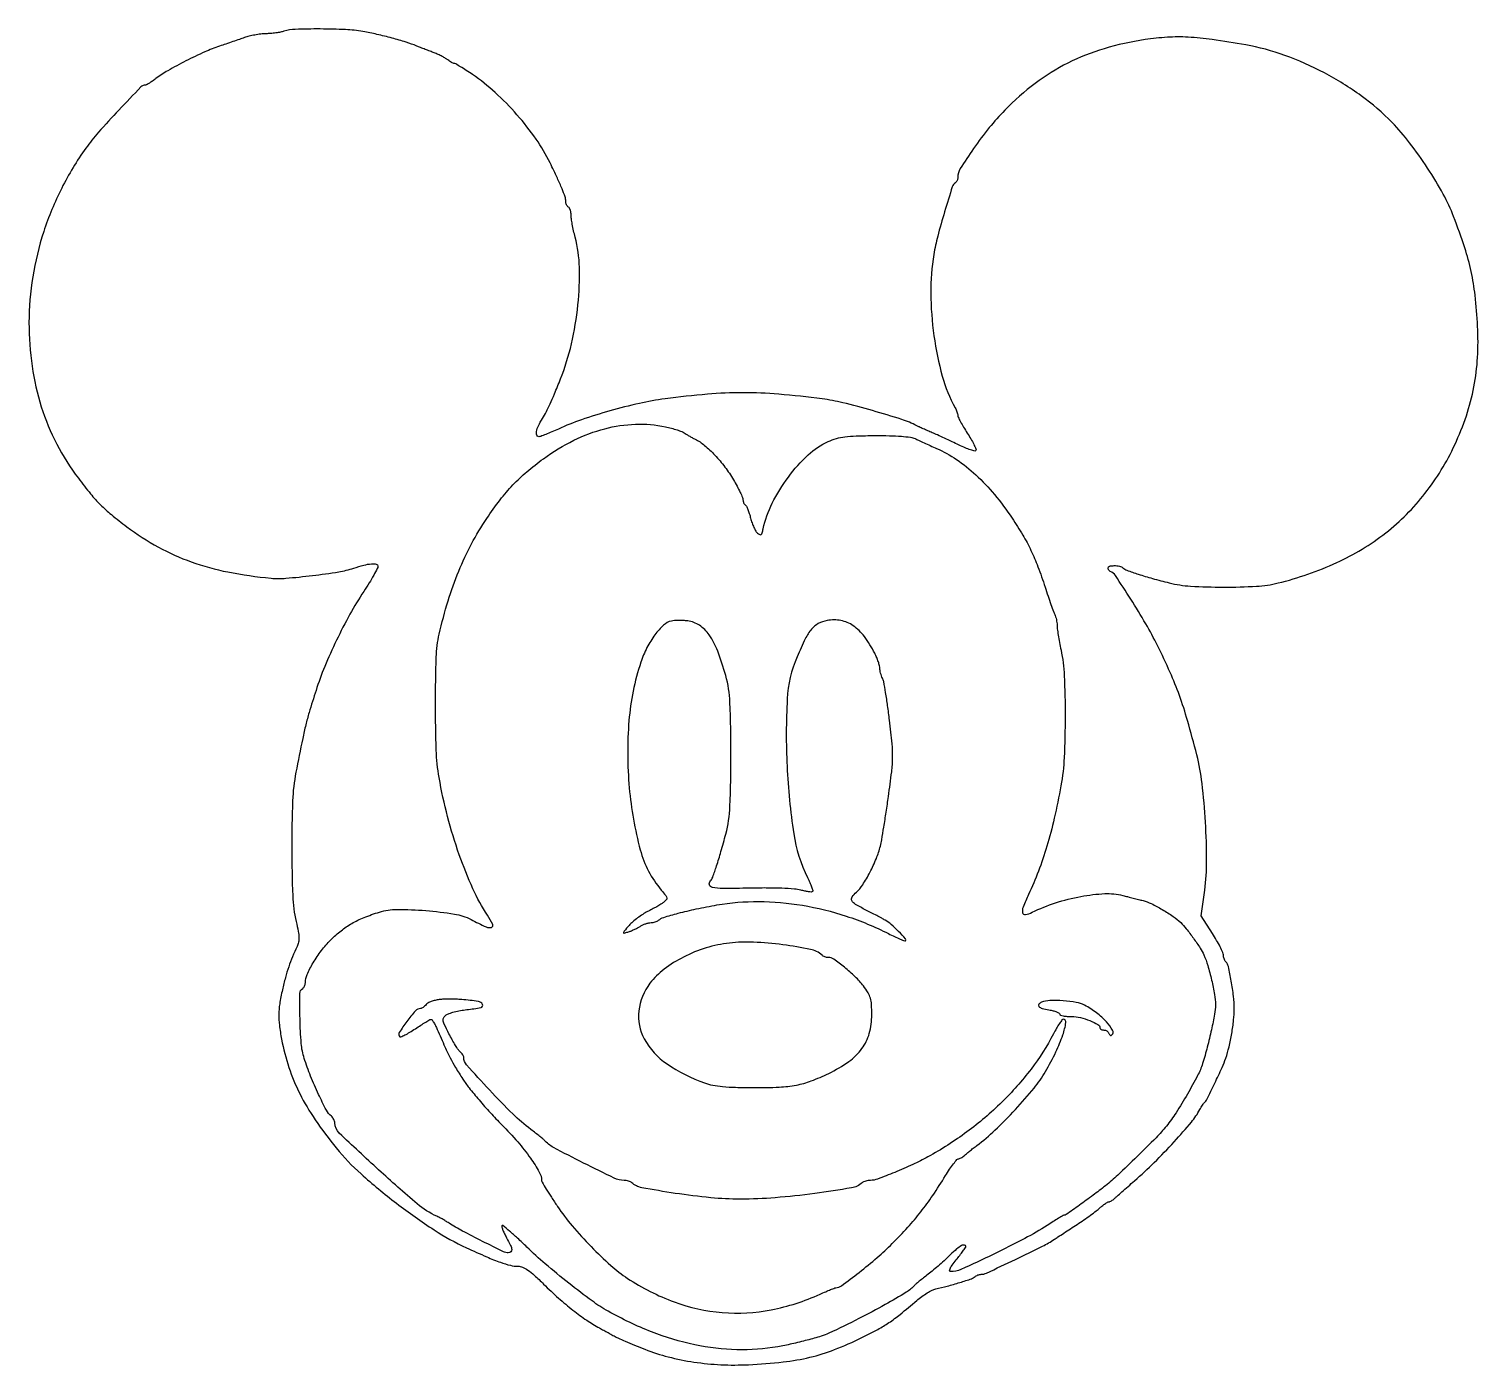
# Model space of a CAD drawing. Extents: x 0 to 540, y 28 to 526.
import ezdxf

# ---------------------------------------------------------------- set-up
doc = ezdxf.new("R2010")
doc.units = 0

msp = doc.modelspace()

# ---------------------------------------------------------------- linework, layer by layer
for points in [[(95, 525, -0.031748), (93.748212, 524.685081, -0.012499), (91.991882, 524.405267, -0.012313), (90.072886, 524.196491, -0.015047), (88.270236, 524.09968, 0.02415), (86.376715, 523.963391, 0.01504), (84.175459, 523.630203, 0.015084), (82.019453, 523.169613, 0.026311), (80.270236, 522.641437, -0.002783), (78.439632, 521.993289, -0.001199), (75.991882, 521.148508, -0.001186), (73.381608, 520.261546, -0.001569), (71, 519.466895, 0.02642), (65.520195, 517.330529, 0.011592), (58.495256, 513.956591, 0.01138), (51.749051, 510.326195, 0.032845), (47.316722, 507.408836, -0.009354), (46.048772, 506.486145, -0.012836), (44.872546, 505.707595, -0.00957), (43.872327, 505.108186, -0.130928), (43.466259, 505, 0.203336), (41.738586, 504.267103, 0.002708), (33.541609, 495.694039, 0.00811), (25.9282, 487.378349, 0.025925), (21.239584, 481.5, 0.038595), (12.215339, 466.590701, 0.037984), (5.534479, 450.393311, 0.038271), (1.421273, 433.495179, 0.040596), (0.039667, 416.5, 0.035371), (1.191828, 400.24072, 0.041415), (4.629624, 385.167527, 0.042711), (10.382381, 371.266994, 0.042316), (18.428322, 358.5, 0.010189), (23.003668, 352.692739, 0.024627), (26.67535, 348.646622, 0.024722), (30.718604, 344.990222, 0.010341), (36.5, 340.456, 0.035558), (48.231472, 332.881567, 0.039921), (60.483733, 327.374373, 0.037284), (74.160668, 323.617263, 0.025065), (90.204258, 321.300094, 0.044554), (95.761491, 321.276372, 0.00896), (105.610376, 322.291419, 0.009112), (115.42872, 323.663458, 0.041992), (121, 325.03276, -0.01707), (124.794422, 326.168364, -0.044053), (127.610748, 326.64778, -0.076649), (129.395452, 326.518273, -0.349624), (130, 325.759386, -0.120911), (129.782998, 324.875144, -0.007112), (128.457812, 322.423437, -0.01041), (126.761148, 319.531512, -0.007461), (124.75, 316.368255, 0.018668), (119.590716, 307.837019, 0.014263), (114.571951, 298.150818, 0.014407), (110.188514, 288.353899, 0.021232), (106.962142, 279.5, 0.002575), (104.382461, 271.214641, 0.014065), (103.137253, 266.690092, 0.01035), (101.999889, 261.597613, 0.000968), (99.484235, 249, 0.039608), (98.244864, 238.362622, 0.009583), (97.932028, 220.637906, 0.009116), (98.280537, 202.992871, 0.047512), (99.568618, 193.36036, -0.010115), (100.33542, 189.72096, -0.038341), (100.592334, 187.411378, -0.059797), (100.443544, 185.671574, -0.062948), (99.886637, 184.048307, 0.015599), (98.197537, 180.316473, 0.016701), (96.785397, 176.569739, 0.015783), (95.562622, 172.552479, 0.011362), (94.442936, 168.000374, 0.014525), (93.42995, 162.716414, 0.036024), (93.082488, 158.793656, 0.036067), (93.301873, 154.864338, 0.01459), (94.141829, 149.560195, 0.033564), (96.8615, 139.055333, 0.036354), (100.908577, 129.296264, 0.03337), (106.651538, 119.550657, 0.02157), (114.5, 109.060986, 0.038835), (123.76649, 99.372107, 0.019034), (136.924148, 88.468681, 0.019041), (150.954384, 78.540177, 0.036684), (163, 71.890197, 0.004902), (170.606623, 68.481533, 0.016443), (175.680235, 66.463299, 0.024834), (179.348484, 65.344398, 0.061678), (182.129748, 65, -0.098572), (183.885619, 64.650443, -0.052921), (185.833156, 63.589625, -0.033549), (188.283907, 61.641696, -0.009975), (191.757624, 58.349321, 0.012354), (197.30654, 53.139974, 0.015721), (202.687543, 48.628744, 0.017312), (207.79191, 44.894247, 0.026173), (212.5, 42.042018, -0.001047), (214.141407, 41.15712, -0.001073), (215.765625, 40.272576, -0.001039), (217.171975, 39.498962, -0.004521), (218, 39.03141, 0.024502), (219.435214, 38.294993, 0.00449), (222.162817, 37.089648, 0.004493), (225.570688, 35.656304, 0.002993), (229.5, 34.07245, 0.03153), (238.183458, 31.251209, 0.025858), (247.747001, 29.318591, 0.024997), (257.815194, 28.331713, 0.024412), (268.011937, 28.342849, 0.014738), (281.016947, 29.377387, 0.031351), (290.957459, 31.099489, 0.034157), (300.057562, 33.939507, 0.021146), (310.319848, 38.437465, 0.009763), (316.259072, 41.491037, 0.025074), (320.389052, 43.992321, 0.022097), (324.53412, 47.071305, 0.006186), (330.733315, 52.244666, -0.020433), (332.606543, 53.719461, -0.019723), (334.615621, 55.05492, -0.02009), (336.475675, 56.088124, -0.065266), (337.804656, 56.553022, 0.014074), (342.086482, 57.575065, 0.01009), (346.812216, 58.947459, 0.006134), (351.160905, 60.364866, 0.104112), (352.45, 61.128548, -0.057707), (352.910715, 61.46236, -0.036645), (353.51136, 61.744011, -0.036513), (354.150698, 61.936345, -0.054862), (354.729097, 62, 0.11027), (356.693009, 62.438451, 0.001612), (367.509884, 67.564256, 0.003843), (377.603861, 72.483064, 0.032061), (382, 75.030712, -0.001665), (383.345941, 75.924108, -0.000429), (385.52361, 77.356478, -0.000437), (388.010045, 78.985776, -0.000445), (390.48463, 80.601079, 0.006381), (392.959592, 82.258858, 0.005972), (395.447164, 84.015629, 0.005957), (397.617754, 85.627502, 0.020286), (398.974412, 86.75, -0.015229), (399.994538, 87.611574, -0.019406), (400.987971, 88.339063, -0.017674), (401.849015, 88.876407, -0.131394), (402.31121, 89, 0.101754), (402.718196, 89.083691, 0.031654), (403.277813, 89.367188, 0.030177), (403.878538, 89.771611, 0.029101), (404.433928, 90.25, -0.009829), (405.251209, 91.010736, -0.001088), (407.157681, 92.709156, -0.001326), (409.436847, 94.719951, -0.001073), (411.893287, 96.866277, 0.015963), (419.155748, 103.603552, 0.012357), (426.639219, 111.379105, 0.011413), (433.062033, 118.721071, 0.052962), (436.192694, 123.39607, -0.011376), (436.660439, 124.238208, -0.01263), (437.150648, 125.028846, -0.012039), (437.600613, 125.680464, -0.062049), (437.899704, 126, 0.104541), (438.796941, 127.137237, 0.002535), (441.753169, 133.18622, 0.005654), (444.478934, 139.003224, 0.025361), (445.860136, 142.5, 0.023889), (447.064386, 146.724419, 0.015191), (448.07833, 151.737817, 0.015257), (448.775353, 156.732262, 0.027045), (449, 160.88244, 0.028692), (448.731888, 165.550847, 0.015548), (447.89586, 171.243049, 0.0108), (446.819168, 176.595128, 0.129477), (445.85905, 178.45, -0.064527), (445.52904, 178.925922, -0.035776), (445.249555, 179.57625, -0.035023), (445.05719, 180.286887, -0.047088), (444.9905, 180.95, 0.106931), (444.783611, 181.878749, 0.010499), (443.773577, 183.952537, 0.012893), (442.439619, 186.39426, 0.009872), (440.861126, 188.994808), (436.741252, 195.489616), (438.009427, 205.071226, 0.033021), (438.725179, 215.971027, 0.014501), (438.299111, 230.436442, 0.01449), (437.037208, 244.833842, 0.033515), (435.058706, 255.5, 0.007082), (431.604496, 268.249436, 0.01661), (428.575356, 277.6424, 0.018429), (425.132943, 286.210492, 0.010897), (420.431505, 296.179346, 0.016033), (416.062836, 304.280988, 0.009955), (410.44763, 313.511729, 0.004541), (404.754922, 322.286512, 0.153868), (402.845511, 323.833333, -0.084885), (402.522273, 324.029248, -0.065549), (402.248369, 324.338021, -0.0654), (402.063173, 324.70799, -0.083566), (402, 325.083333, -0.346618), (402.531339, 325.757711, -0.056563), (404.300001, 325.976644, -0.053152), (406.273794, 325.786474, -0.134207), (407.55, 325.139687, 0.097714), (409.02119, 324.255636, 0.008174), (413.244119, 322.809506, 0.010234), (418.541002, 321.210865, 0.006608), (424.734902, 319.566926, 0.046974), (432.73352, 318.338929, 0.01426), (445.009183, 317.971303, 0.014292), (457.295811, 318.305104, 0.046313), (465.355655, 319.509238, 0.046852), (487.168395, 327.090437, 0.059026), (505.424584, 338.184424, 0.061279), (520.061059, 352.849405, 0.056652), (531.160257, 371, 0.028371), (535.468753, 381.820785, 0.033023), (538.273703, 392.529461, 0.033064), (539.641987, 403.502762, 0.028569), (539.651587, 415.115245, 0.012591), (538.706513, 426.689008, 0.027002), (537.274087, 435.528714, 0.026014), (534.860685, 444.363779, 0.010882), (530.738817, 456, 0.035554), (526.889487, 464.321192, 0.018849), (521.024562, 474.060035, 0.018759), (514.314838, 483.513292, 0.029883), (507.8207, 491, 0.042076), (496.302411, 500.948922, 0.035172), (482.591004, 509.507236, 0.035251), (467.8529, 516.039776, 0.042873), (453.268177, 519.936093, 0.008261), (440.749059, 521.941523, 0.022443), (431.810269, 522.815297, 0.028278), (424.096941, 522.784621, 0.022121), (415.768559, 521.90901, 0.035094), (400.496733, 518.507652, 0.044329), (387.051687, 513.170193, 0.04493), (374.901164, 505.614886, 0.037645), (363.5, 495.587921, 0.024282), (357.770617, 489.129221, 0.016851), (351.916029, 481.321086, 0.011956), (346.955885, 473.8447, 0.141395), (346, 470.53208, -0.055116), (345.935808, 469.951513, -0.049456), (345.745779, 469.376293, -0.052502), (345.466095, 468.890982, -0.097685), (345.134568, 468.583168, 0.179486), (343.979822, 467.101519, 0.003556), (341.10559, 457.801025, 0.009175), (338.531639, 448.652738, 0.023114), (337.091211, 441.884703, 0.043054), (335.971261, 427.448954, 0.032458), (337.140676, 411.571653, 0.033129), (340.25969, 396.544165, 0.057669), (345.048443, 384.763569, -0.022684), (345.412678, 384.020848, -0.020696), (345.72048, 383.225368, -0.021203), (345.93575, 382.491713, -0.060827), (346, 381.965532, 0.115736), (346.155293, 381.303629, 0.007975), (347.042968, 379.585352, 0.011026), (348.190516, 377.556949, 0.008049), (349.55053, 375.353554, -0.010628), (350.888636, 373.160434, -0.015386), (351.968318, 371.16428, -0.010959), (352.765688, 369.484215, -0.187906), (352.795445, 368.886336, -0.388169), (352.394472, 368.66283, -0.019432), (350.818598, 369.100452, -0.022836), (348.815614, 369.843874, -0.013496), (346.494915, 370.902725, 0.003327), (343.90679, 372.147789, 0.002615), (341.086006, 373.463736, 0.002643), (338.450719, 374.659566, 0.006509), (336.5, 375.502048, -0.003628), (334.841123, 376.207176, -0.00345), (333.164485, 376.948051, -0.003424), (331.691366, 377.62335, -0.012195), (330.762077, 378.084999, 0.044247), (325.135006, 380.444327, 0.008038), (314.287713, 383.710918, 0.008974), (303.151346, 386.655359, 0.027687), (295.5, 388.088639, 0.011559), (279.309266, 389.82279, 0.020874), (265.984448, 390.380645, 0.021162), (252.783351, 389.822989, 0.012273), (237, 388.094481, 0.021629), (227.419863, 386.382098, 0.013842), (216.458284, 383.60872, 0.013902), (205.814983, 380.277907, 0.024388), (197.247332, 376.857238, -0.005591), (194.779546, 375.762738, -0.007714), (192.538419, 374.839314, -0.00517), (190.647218, 374.116491, -0.088916), (189.997332, 374, -0.317833), (189.215625, 374.552742, -0.132926), (189.112986, 375.908764, -0.064163), (189.81986, 378.064126, -0.026418), (191.290583, 380.769872, 0.016656), (192.755998, 383.344794, 0.013682), (194.151335, 386.184433, 0.009608), (195.773669, 389.915573, 0.003105), (198.034808, 395.5, 0.03821), (202.107295, 408.566564, 0.03068), (204.51835, 423.099383, 0.031584), (205.076419, 437.072028, 0.057959), (203.5, 448.338691, -0.009046), (202.925795, 450.718944, -0.009159), (202.440625, 453.108613, -0.008994), (202.094171, 455.202159, -0.036519), (202, 456.489773, 0.038375), (201.926134, 457.450772, 0.041851), (201.70625, 458.360807, 0.045936), (201.384408, 459.096187, 0.128926), (201, 459.5, -0.093165), (200.617047, 459.849226, -0.05297), (200.29375, 460.388819, -0.050373), (200.07418, 461.023029, -0.058224), (200, 461.657888, 0.081624), (199.722196, 463.348282, 0.015354), (198.625293, 466.293868, 0.012469), (196.857716, 470.337221, 0.004595), (194.17085, 475.953146, 0.038416), (188.930055, 484.852115, 0.027744), (181.825852, 493.921196, 0.027537), (173.678996, 502.238694, 0.035454), (165.293273, 508.879937, 0.005747), (162.922512, 510.45857, 0.008387), (160.795439, 511.789731, 0.004703), (158.98247, 512.859316, 0.131653), (158.457431, 513, -0.102818), (158.047321, 513.085234, -0.025429), (157.428711, 513.392246, -0.024938), (156.741867, 513.824195, -0.022703), (156.078741, 514.335305, 0.040883), (155.234635, 514.938345, 0.014424), (153.93563, 515.664559, 0.014207), (152.455776, 516.383997, 0.016195), (151, 516.985313, -0.001856), (149.4416, 517.577303, -0.00121), (147.646875, 518.271686, -0.001217), (145.899747, 518.95742, -0.002323), (144.5, 519.518278, 0.020606), (140.497619, 520.954532, 0.009971), (135.27276, 522.476161, 0.009767), (129.670194, 523.87048, 0.012362), (124.439805, 524.928886, 0.032286), (117.993247, 525.643417, 0.010856), (108.527237, 525.871847, 0.008755), (99.229076, 525.731481, 0.069444)], [(237.09698, 377.685796, -0.011575), (239.342664, 377.155419, -0.013242), (241.461984, 376.542425, -0.01243), (243.22526, 375.932743, -0.070304), (244.09698, 375.458629, 0.020248), (244.819448, 374.966456, 0.007403), (245.878709, 374.327569, 0.007325), (247.058636, 373.662488, 0.008701), (248.192244, 373.07056, -0.059044), (251.668251, 370.78439, -0.028715), (255.53615, 367.129183, -0.027313), (259.2867, 362.691129, -0.029233), (262.44015, 357.966807, -0.009202), (263.803491, 355.539297, -0.012039), (264.954294, 353.269522, -0.009666), (265.826754, 351.34605, -0.101976), (266, 350.505441, 0.056791), (266.065055, 349.934533, 0.049967), (266.25762, 349.366367, 0.052776), (266.541106, 348.884833, 0.095208), (266.877005, 348.576015, -0.142537), (267.278602, 348.130908, -0.017094), (267.820167, 346.907379, -0.019248), (268.370034, 345.372614, -0.014716), (268.856229, 343.656685, 0.022659), (269.386981, 341.890899, 0.02359), (270.069297, 340.204502, 0.024115), (270.794937, 338.810189, 0.087723), (271.438023, 338.051436, 0.05901), (272.239606, 337.532156, 0.285573), (272.755737, 337.583621, 0.158269), (273.145773, 338.152341, 0.018566), (273.531317, 339.661749, -0.063072), (276.896873, 349.208512, -0.043666), (282.909653, 358.967712, -0.044486), (290.28273, 367.233566, -0.082873), (297.73022, 372.200049, -0.036154), (300.791237, 373.319127, -0.037749), (303.937817, 373.966009, -0.024341), (308.146863, 374.297623, -0.00596), (315.098612, 374.42299, -0.007119), (320.550524, 374.378687, -0.012975), (324.996958, 374.163698, -0.01341), (328.418168, 373.816698, -0.083488), (330.098612, 373.307005, 0.006162), (331.386077, 372.687063, 0.001654), (333.446432, 371.734341, 0.001676), (335.794268, 370.667608, 0.001733), (338.123282, 369.628523, -0.046049), (345.55307, 365.490016, -0.036345), (352.754097, 359.75086, -0.033079), (359.681747, 352.448913, -0.025188), (366.29063, 343.620493, -0.014565), (370.247075, 337.35318, -0.022117), (373.277236, 331.66877, -0.021228), (375.878227, 325.569168, -0.012087), (378.525525, 318, 0.002977), (379.639618, 314.618091, 0.003699), (380.717712, 311.486798, 0.003026), (381.657725, 308.871379, 0.027797), (382.134828, 307.763569, -0.040498), (382.466727, 306.93571, -0.021841), (382.745856, 305.872181, -0.021616), (382.937047, 304.756826, -0.031646), (383, 303.763195, 0.033551), (383.086615, 302.473872, 0.006137), (383.435524, 300.108146, 0.006575), (383.915033, 297.345459, 0.005932), (384.482636, 294.499626, -0.041271), (385.686322, 285.01508, -0.011136), (386.011992, 269.847156, -0.011508), (385.646512, 254.506322, -0.033668), (384.442035, 244, -0.010741), (381.944769, 231.863666, -0.016222), (379.203826, 221.428298, -0.018098), (376.068768, 212.139085, -0.020491), (372.382983, 203.485647, 0.01516), (370.329163, 198.802813, 0.148124), (370.139501, 196.674861, 0.411331), (371.185949, 195.981594, 0.06539), (373.763569, 196.852862, -0.036314), (382.430709, 200.354413, -0.031863), (391.898899, 202.748374, -0.033247), (400.778052, 203.796318, -0.075078), (407.5, 203.129581, -0.000093), (409.289008, 202.674817, -0.00006), (411.365202, 202.146372, -0.00006), (413.397863, 201.628488, -0.000113), (415.041115, 201.209212, -0.051612), (418.104008, 200.080124, -0.018401), (422.215204, 197.870822, -0.018696), (426.230315, 195.312569, -0.040697), (429.055049, 193, -0.033352), (431.131499, 190.710952, -0.011623), (433.814857, 187.157728, -0.011371), (436.309166, 183.518288, -0.038775), (437.686802, 181, -0.034215), (439.149404, 177.050466, -0.014649), (440.580446, 171.604577, -0.014331), (441.673751, 166.183553, -0.043365), (441.988193, 162.434396, -0.043031), (441.675443, 158.930031, -0.009906), (440.525551, 153.102861, -0.010453), (438.968582, 146.615525, -0.01204), (437.206528, 140.5, -0.043797), (435.345103, 135.999083, -0.011292), (431.557899, 129.103853, -0.011995), (427.324834, 122.181527, -0.027347), (423.729912, 117.225102, -0.023173), (419.86377, 112.892151, -0.0051), (412.814683, 105.838331, -0.005184), (405.608982, 98.918473, -0.02176), (401.061943, 95, -0.006545), (396.400601, 91.421864, -0.005446), (391.354664, 87.737378, -0.001514), (386.436248, 84.249922, -0.154654), (385.647571, 84, 0.133246), (385.29805, 83.905172, 0.00229), (383.580273, 82.888418, 0.005649), (381.588094, 81.666126, 0.003709), (379.320714, 80.215892, -0.023244), (370.987575, 75.333663, -0.009276), (359.153798, 69.397619, -0.005207), (347.212392, 63.834441, -0.106793), (343.350145, 63, -0.387455), (342.98906, 63.329233, -0.135448), (343.124132, 64.084182, -0.047452), (343.919645, 65.407895, -0.012627), (345.43305, 67.352992, 0.006787), (346.799753, 69.067835, 0.009917), (347.952209, 70.617351, 0.005812), (348.873294, 71.940764, 0.150216), (349, 72.352992, 0.382704), (348.504986, 72.905002, 0.151737), (347.418536, 72.69334, 0.054373), (345.604226, 71.446165, 0.018049), (343.232393, 69.25, -0.010236), (341.466867, 67.563248, -0.005728), (339.254817, 65.581028, -0.005712), (336.97228, 63.627928, -0.00925), (334.982393, 62.025839, 0.00236), (333.228921, 60.653481, 0.003265), (331.669828, 59.404722, 0.002052), (330.370833, 58.34142, 0.040228), (330, 57.981496, -0.075925), (326.852528, 55.334052, -0.00912), (318.995828, 50.735688, -0.010406), (309.175877, 45.491853, -0.007468), (298, 40.027965, -0.037891), (295.133584, 38.935776, -0.007856), (289.935818, 37.482761, -0.008644), (284.177643, 36.076158, -0.011729), (278.930988, 35.018936, -0.050799), (263.776284, 33.897358, -0.044724), (248.024039, 35.749208, -0.042014), (231.930046, 40.558706, -0.034732), (215.75995, 48.24658, -0.029934), (209.803119, 52.09076, -0.008816), (201.148419, 58.677942, -0.009215), (192.343374, 65.895374, -0.016987), (185.5, 72.131865, 0.006051), (182.02683, 75.438914, 0.010539), (179.056819, 78.084679, 0.004872), (176.566175, 80.169371, 0.520785), (176.204066, 80.067939, 0.161165), (176.194797, 79.547998, 0.017546), (176.596056, 78.402169, 0.020058), (177.192086, 77.038449, 0.014902), (177.954066, 75.581782, -0.014166), (179.433668, 72.763344, -0.085443), (179.896077, 71.182817, -0.25242), (179.563798, 70.351764, -0.175759), (178.594011, 70, -0.113801), (176.775587, 70.419306, -0.002762), (168.994335, 74.262668, -0.006586), (161.513843, 78.133087, -0.019253), (156.5, 81.065023, 0.006271), (155.241408, 81.845535, 0.005937), (153.940625, 82.608885, 0.005909), (152.773577, 83.257084, 0.020663), (152, 83.63445, -0.073459), (144.662557, 88.226379, -0.008813), (130.297705, 100.913753, -0.004777), (115.639448, 114.587058, -0.205469), (114, 118.408147, 0.080043), (113.903999, 119.003989, 0.044238), (113.610807, 119.682441, 0.042687), (113.18207, 120.334483, 0.052823), (112.675088, 120.85469, -0.098623), (110.811822, 123.15195, -0.011792), (107.885936, 129.038674, -0.014672), (104.94875, 135.827236, -0.017208), (102.5796, 142.428139, -0.057352), (101.476485, 147.995632, -0.0147), (101.002035, 157.177812, -0.007623), (100.936179, 166.610327, -0.257729), (102, 168.5, 0.090998), (102.382899, 168.846176, 0.053141), (102.70625, 169.375892, 0.050785), (102.925823, 169.995855, 0.059797), (103, 170.613881, -0.104193), (103.645172, 173.676327, -0.029722), (105.877602, 178.020493, -0.029463), (108.956232, 182.588459, -0.033376), (112.434783, 186.565217, -0.029436), (116.299258, 189.99962, -0.03713), (120.264285, 192.674347, -0.03422), (124.837925, 194.888305, -0.020002), (130.575519, 196.933474, -0.076315), (137.138135, 197.925827, -0.01974), (147.856513, 197.478254, -0.01962), (158.492321, 196.191021, -0.078696), (164.700354, 194.15615, 0.00974), (170.32292, 191.410027, 0.173271), (172.3003, 191.228154, 0.476467), (172.789631, 192.294864, 0.030021), (170.826526, 195.729672, -0.03867), (165.41321, 205.592981, -0.021711), (160.3243, 218.288592, -0.020514), (155.981194, 232.48988, -0.020511), (152.816295, 247, -0.035433), (151.756445, 257.263311, -0.008245), (151.486375, 274.600695, -0.007475), (151.760258, 291.865018, -0.048264), (152.865164, 300.5, -0.018324), (156.154115, 312.845455, -0.023264), (160.12699, 323.951912, -0.024614), (164.893881, 334.096803, -0.025854), (170.564716, 343.553377, -0.016516), (175.535261, 350.444113, -0.02524), (180.329045, 356.03939, -0.02626), (185.513615, 360.961303, -0.020082), (191.659276, 365.797786, -0.041288), (202.993096, 372.654327, -0.051454), (214.51136, 376.972934, -0.055158), (225.961407, 378.653037, -0.061143)], [(239.366987, 305.351599, 0.134849), (236.447871, 303.830011, 0.045969), (233.231202, 300.238092, 0.041744), (230.244238, 295.420726, 0.037474), (227.973624, 290, 0.060523), (223.540795, 268.228567, 0.042293), (223.655451, 243.151034, 0.043221), (227.743068, 220.098874, 0.109844), (235.557732, 205.113759, -0.009546), (237.220927, 203.058778, -0.121773), (237.62147, 202.159366, -0.235593), (237.410266, 201.441479, -0.046326), (236.377837, 200.518779, -0.021387), (235.384473, 199.847928, -0.00689), (233.857581, 198.93799, -0.006858), (232.12915, 197.971329, -0.007635), (230.435205, 197.087402, 0.0275), (228.676204, 196.078715, 0.017643), (226.747913, 194.728317, 0.017731), (224.948036, 193.26784, 0.031471), (223.590732, 191.92497, 0.002822), (221.734445, 189.817776, 0.135437), (221.492492, 189.313422, 0.540409), (221.700257, 189.116756, 0.01445), (223.155527, 189.506753, 0.022445), (224.213291, 189.875715, 0.012665), (225.461913, 190.412224, 0.012623), (226.696601, 191.018423, 0.020182), (227.714817, 191.604125, -0.032121), (228.697372, 192.138529, -0.025508), (229.818116, 192.589962, -0.026166), (230.904157, 192.901776, -0.056879), (231.764817, 193, 0.041476), (232.537157, 193.064178, 0.034371), (233.339977, 193.255989, 0.035669), (234.054916, 193.537034, 0.074248), (234.55, 193.871452, -0.112132), (236.468571, 194.967331, -0.009923), (241.868715, 196.495603, -0.012267), (248.591549, 198.079751, -0.008347), (256.308461, 199.565379, -0.045368), (271.850637, 200.855572, -0.039361), (288.146304, 199.441938, -0.03826), (304.486198, 195.413893, -0.037342), (320.160298, 188.919082, 0.006913), (322.503334, 187.77669, 0.011076), (324.53679, 186.874266, 0.005048), (326.259127, 186.175477, 0.298612), (326.574366, 186.241032, 0.401802), (326.590307, 186.990075, 0.00993), (323.997364, 189.703495, 0.018938), (321.213431, 192.298911, 0.046856), (318.943114, 193.915777, 0.007262), (317.687295, 194.619356, 0.002436), (315.833638, 195.611137, 0.002423), (313.77143, 196.688854, 0.002769), (311.788419, 197.699104, -0.016313), (307.943894, 199.790729, -0.139333), (306.602025, 201.194031, -0.275565), (306.674136, 202.589149, -0.067984), (308.259224, 204.37762, 0.072687), (310.601492, 207.070787, 0.02255), (313.301291, 211.725286, 0.023154), (315.70307, 216.904415, 0.038042), (317.184679, 221.5, 0.016043), (317.674346, 223.869953, 0.002502), (318.467412, 228.584375, 0.002783), (319.344103, 234.155252, 0.002422), (320.201648, 240, 0.005449), (321.399572, 249.167107, 0.026259), (321.749182, 254.413764, 0.027157), (321.540593, 259.590637, 0.006095), (320.59972, 268.369899, 0.004967), (319.894006, 273.814969, 0.006809), (319.143741, 278.698484, 0.004589), (318.423498, 282.766438, 0.076896), (317.971016, 284.054158, -0.034995), (317.598993, 284.884019, -0.023186), (317.285236, 285.88025, -0.023361), (317.069702, 286.881488, -0.041353), (317, 287.722817, 0.064352), (316.875983, 288.6824, 0.017959), (316.437718, 290.1353, 0.017807), (315.818537, 291.75814, 0.017846), (315.085847, 293.331616, 0.041348), (311.224931, 299.57096, 0.082754), (307.068979, 303.591872, 0.102867), (302.487373, 305.522138, 0.095078), (297.379044, 305.543286, 0.075538), (294.059792, 304.383185, 0.098116), (291.565402, 302.355195, 0.059385), (289.233337, 298.748135, 0.012917), (286.142844, 292, 0.087797), (282.49352, 276.30748, 0.025185), (282.418722, 251.257249, 0.025601), (284.903417, 226.129955, 0.07744), (290.041188, 209.77194, -0.011766), (290.900684, 207.924088, -0.018231), (291.545648, 206.287389, -0.012918), (291.98183, 204.940042, -0.274781), (291.882378, 204.549044, -0.215001), (291.503228, 204.405533, -0.01699), (290.405298, 204.510913, -0.020676), (289.055509, 204.744016, -0.014263), (287.548897, 205.11411, 0.04987), (285.156607, 205.524133, 0.008111), (280.446107, 205.778112, 0.008563), (274.705374, 205.895916, 0.006334), (268.354252, 205.837006, -0.004439), (258.557888, 205.709014, -0.047342), (254.595205, 206.068327, -0.284848), (253.510963, 207.05841, -0.258449), (253.860313, 208.55, 0.096574), (254.726685, 209.984425, 0.008023), (256.162746, 214.112952, 0.009658), (257.808243, 219.443971, 0.005371), (259.617945, 226, 0.054952), (261.158938, 236.279963, 0.009882), (261.531945, 255.665822, 0.009696), (261.145938, 275.044431, 0.058074), (259.587009, 285, 0.022424), (256.587054, 294.169618, 0.061749), (253.425247, 300.178637, 0.092867), (249.792842, 303.756849, 0.120495), (245.421731, 305.366541, 0.015393), (243.763826, 305.503175, 0.013479), (242.025436, 305.545754, 0.013673), (240.452913, 305.498862, 0.038836)], [(261, 185.400504, 0.044813), (252.266141, 183.566749, 0.043008), (243.871707, 180.189736, 0.045206), (236.631186, 175.662447, 0.067615), (231.356368, 170.400575, 0.135125), (227.19887, 160.080937, 0.155294), (229.237024, 149.69451, 0.119026), (237.720587, 140.38171, 0.06322), (251.720215, 133.292363, 0.038884), (254.727628, 132.47701, 0.022922), (258.415435, 131.952861, 0.016647), (263.254798, 131.65216, 0.006374), (270, 131.544116, 0.011603), (279.514352, 131.733827, 0.036065), (285.883321, 132.47105, 0.043339), (291.425093, 134.028438, 0.023294), (297.94973, 136.842275, 0.040385), (305.427056, 141.26837, 0.080357), (310.327585, 146.073448, 0.091832), (313.065826, 151.717327, 0.067242), (314, 158.632267, 0.01453), (313.887178, 162.513785, 0.056585), (313.478568, 164.877643, 0.066923), (312.586796, 166.886098, 0.02582), (310.853875, 169.402139, 0.03612), (307.799013, 172.836584, 0.022968), (303.794341, 176.389466, 0.018509), (299.854087, 179.340026, 0.152602), (297.742041, 180, -0.053423), (297.158675, 180.062509, -0.035947), (296.515162, 180.25129, -0.03615), (295.911564, 180.527736, -0.057896), (295.45, 180.855455, 0.13368), (291.127118, 183.036638, 0.017586), (280.89734, 184.75415, 0.021597), (269.905003, 185.72384, 0.040569)], [(152.826112, 164.322101, 0.031426), (151.331765, 164.049632, 0.031182), (149.879352, 163.591535, 0.032785), (148.665223, 163.029676, 0.095061), (147.953667, 162.444172, -0.03275), (147.430276, 161.891508, -0.03485), (146.849405, 161.424226, -0.037224), (146.29676, 161.097921, -0.115243), (145.877555, 161, 0.215114), (143.964636, 160.137077, 0.022351), (140.7913, 156.201328, 0.02033), (137.983311, 152.036528, 0.347549), (138.16252, 150.504146, 0.311494), (138.593963, 150.424985, 0.012706), (140.095582, 151.146437, 0.018284), (141.911423, 152.161809, 0.01148), (143.960443, 153.47338, -0.005665), (146.015608, 154.822828, -0.008354), (147.852365, 155.956477, -0.004486), (149.419645, 156.869082, -0.140417), (149.850489, 156.974202, -0.23539), (150.180519, 156.793021, -0.015777), (150.783627, 155.861997, -0.020043), (151.449088, 154.653058, -0.013481), (152.115051, 153.224202, 0.003611), (154.996816, 146.708359, 0.012931), (156.974959, 142.607952, 0.015981), (158.939457, 139.073616, 0.007999), (161.635116, 134.728414, 0.024834), (163.992595, 131.432634, 0.008779), (167.679921, 126.94798, 0.008689), (171.909976, 122.154827, 0.010101), (176.101199, 117.750868, -0.016237), (182.082218, 111.309824, -0.024216), (186.83994, 105.273447, -0.025537), (190.1359, 100.10864, -0.12996), (191, 96.840306, 0.137116), (191.150658, 96.301256, 0.002427), (192.740776, 93.707247, 0.005895), (194.654936, 90.698192, 0.003873), (196.926045, 87.277459, 0.027205), (202.374827, 80.08377, 0.017314), (209.437486, 72.306272, 0.017383), (216.774139, 65.275056, 0.037034), (223, 60.489405, 0.057239), (240.35702, 51.738991, 0.067786), (258.283447, 47.78226, 0.068239), (276.516545, 48.774992, 0.059123), (294.777335, 54.599624, -0.003222), (296.834699, 55.519455, -0.004806), (298.646621, 56.29489, -0.002161), (300.198038, 56.933413, -0.096832), (300.538645, 57, 0.160563), (302.664713, 57.700803, 0.006391), (309.252028, 62.704344, 0.012173), (316.003034, 68.23914, 0.018176), (321.600009, 73.426351, 0.012561), (327.407662, 79.513472, 0.017958), (332.220709, 85.217583, 0.017563), (336.689923, 91.349264, 0.011287), (341.456016, 98.75, -0.010098), (342.990357, 101.144997, -0.015169), (344.432702, 103.164062, -0.009976), (345.695441, 104.755996, -0.223687), (346.213565, 105, 0.09382), (346.662631, 105.085011, 0.032233), (347.264149, 105.367188, 0.030702), (347.902894, 105.771626, 0.03101), (348.485059, 106.25, -0.014536), (349.217331, 106.893255, -0.003948), (350.412373, 107.867188, -0.003991), (351.786441, 108.951173, -0.004138), (353.161333, 110, 0.029507), (359.823682, 115.638915, 0.015372), (367.470232, 123.389105, 0.015119), (374.417761, 131.347426, 0.041361), (378.659601, 137.484562, 0.017404), (382.57635, 144.875693, 0.031706), (385.166829, 151.193787, 0.040578), (386.305877, 155.757285, 0.463913), (385.25, 156.997624, 0.240769), (384.84319, 156.788046, 0.009879), (383.881745, 155.39106, 0.015322), (382.793608, 153.625714, 0.010062), (381.645303, 151.531805, -0.042701), (373.305566, 138.429781, -0.035902), (362.402165, 126.097118, -0.03468), (349.421436, 115.035896, -0.033438), (334.882913, 105.726517, -0.017659), (329.247575, 102.882518, -0.011275), (322.515056, 99.960225, -0.007953), (316.138089, 97.479032, -0.089024), (313.468937, 97, 0.037058), (312.607125, 96.936039, 0.03294), (311.728688, 96.745112, 0.034444), (310.960022, 96.465628, 0.080815), (310.45, 96.132298, -0.144321), (306.457428, 94.186446, -0.008178), (292.737701, 92.106277, -0.013505), (277.988102, 90.520405, -0.020027), (265.00105, 90, -0.023891), (253.97958, 90.526922, -0.013728), (240.777809, 92.158959, -0.008457), (228.290792, 94.26859, -0.13987), (224.55, 96.132298, 0.074873), (224.053361, 96.46532, 0.035434), (223.332808, 96.745112, 0.03411), (222.522093, 96.93609, 0.040811), (221.74041, 97, -0.111833), (218.073528, 97.83054, -0.00525), (206.611484, 103.452122, -0.005969), (195.393602, 109.269733, -0.091644), (192, 111.975679, 0.043528), (191.627351, 112.336239, 0.002258), (190.325, 113.383798, 0.003567), (188.76021, 114.612707, 0.002582), (187, 115.960425, -0.031581), (180.313615, 121.724156, -0.011564), (171.592153, 130.662766, -0.005435), (163.054898, 140.029405, -0.184098), (162, 142.797351, 0.102917), (161.907458, 143.242186, 0.040502), (161.610807, 143.79677, 0.037913), (161.182051, 144.363201, 0.038608), (160.675088, 144.85469, -0.070313), (159.998987, 145.598608, -0.010608), (158.89942, 147.291398, -0.011723), (157.682664, 149.36139, -0.009891), (156.490775, 151.605777, -0.006315), (154.7424, 155.172507, -0.074369), (154.294873, 156.647008, -0.18925), (154.522457, 157.628424, -0.084572), (155.461462, 158.595478, -0.076102), (156.537833, 159.155111, -0.018218), (158.47364, 159.735137, -0.018303), (160.770345, 160.244106, -0.017208), (163.145775, 160.596002, 0.01937), (168.42593, 161.401549, 0.497502), (168.978295, 162.523831, 0.245882), (167.425423, 163.638725, 0.013442), (161.262179, 164.341871, 0.013028), (159.170549, 164.468906, 0.009238), (156.819685, 164.506833, 0.009333), (154.571927, 164.459602, 0.019464)], [(377.25, 163.337719, 0.121), (376.212659, 162.590307, 0.386515), (376.237703, 161.809072, 0.132183), (377.480414, 161.067104, 0.027017), (380, 160.5, -0.020833), (381.532678, 160.174879, -0.031813), (382.825, 159.754789, -0.032949), (383.768851, 159.306089, -0.271692), (384, 158.912102, 0.31899), (384.252276, 158.55691, 0.033037), (385.29807, 158.26793, 0.03146), (386.725164, 158.065878, 0.019439), (388.41896, 158, -0.057041), (391.680758, 157.626675, -0.038576), (395.254495, 156.50146, -0.035271), (398.234021, 155.052406, -0.265806), (398.993677, 153.75, 0.181377), (399.103835, 153.463684, 0.090143), (399.414289, 153.220313, 0.07049), (399.874137, 153.055412, 0.050936), (400.416667, 153, -0.080841), (400.99159, 152.906434, -0.067172), (401.548326, 152.632812, -0.068411), (402.003112, 152.227815, -0.091153), (402.279762, 151.75, 0.069218), (402.503723, 151.32111, 0.121635), (402.805614, 151.062013, 0.159505), (403.13469, 151.011997, 0.146303), (403.442998, 151.163236, 0.352405), (403.703361, 152.926925, 0.053129), (401.422142, 156.008664, 0.044953), (397.710314, 159.381383, 0.038166), (393.253624, 162.246962, 0.082219), (390.179274, 163.303659, 0.024741), (385.252244, 163.885381, 0.024462), (380.313257, 163.979914, 0.088669)]]:
    msp.add_lwpolyline(points, format="xyb", close=True)

doc.saveas('drawing.dxf')
